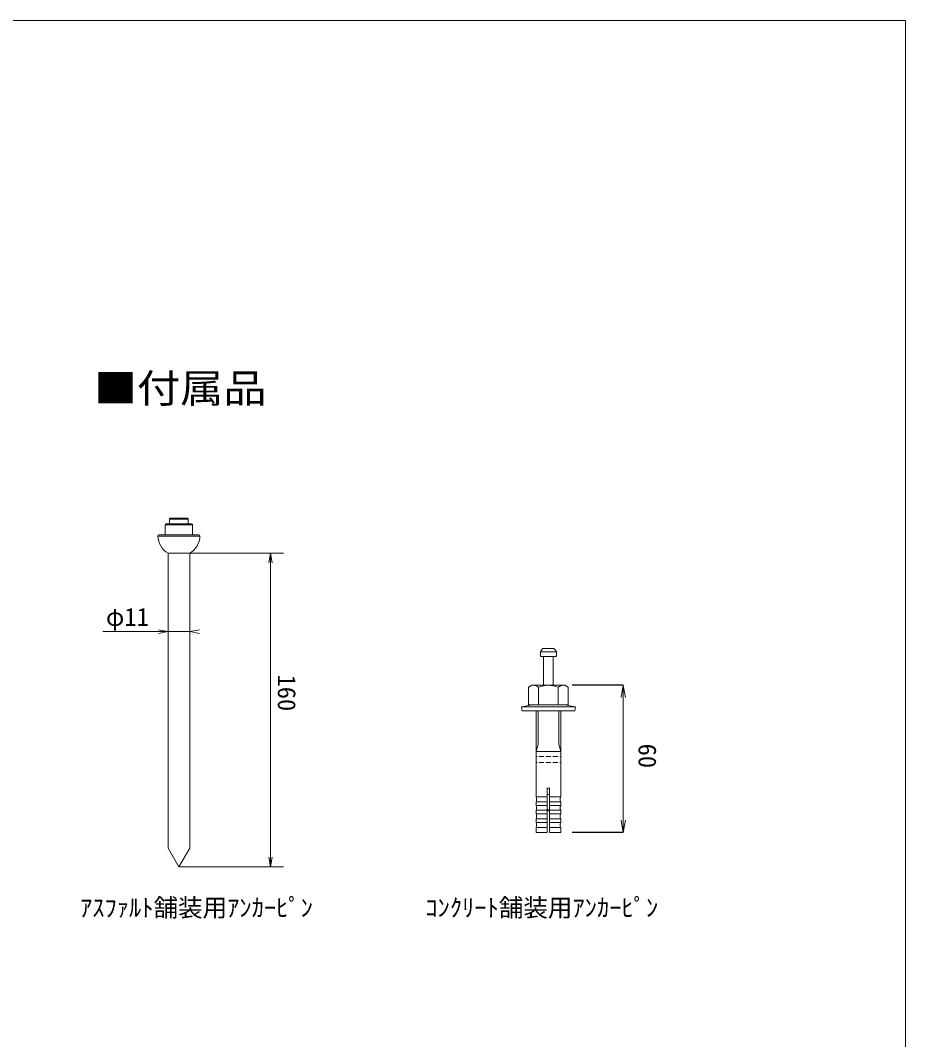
# Model space of a CAD drawing. Units: millimetres, scale not verified. Extents: x -1224 to 1080, y -808 to 808.
# Drawn here: x 358 to 1080, y -23 to 808 of the extents above; entities that cross this region are included whole.
import ezdxf
from ezdxf.enums import TextEntityAlignment as Align

# ---------------------------------------------------------------- set-up
doc = ezdxf.new("R2010")
doc.units = ezdxf.units.MM
doc.header["$LTSCALE"] = 8
doc.layers.add('0-0', color=7, linetype='Continuous', lineweight=18)
doc.layers.add('0-1', color=7, linetype='Continuous')
doc.styles.add('ＭＳ ゴシック', font='')
doc.styles.get('ＭＳ ゴシック').set_extended_font_data('MS Gothic')

msp = doc.modelspace()

# ---------------------------------------------------------------- linework, layer by layer
at = {"layer": '0-0'}
for p, q in [((1080.019, -807.668), (1080.019, 808.332)), ((479.723, 401.445), (479.723, 397.445)), ((480.523, 402.245), (494.123, 402.245)), ((494.923, 401.445), (494.923, 397.445)), ((476.123, 390.245), (476.123, 396.645)), ((476.123, 396.645), (476.123, 388.645)), ((476.923, 397.445), (479.723, 397.445)), ((497.723, 397.445), (494.923, 397.445)), ((498.523, 396.645), (498.523, 388.645)), ((471.243, 388.645), (476.123, 388.645)), ((498.523, 388.645), (503.403, 388.645)), ((478.523, 373.536), (478.523, 132.736)), ((496.123, 373.536), (496.123, 132.736)), ((496.123, 373.536), (561.99, 373.536)), ((561.99, 373.533), (560.601, 365.655)), ((561.99, 373.533), (563.38, 365.655)), ((561.99, 117.533), (561.99, 373.533)), ((561.99, 373.533), (572.657, 373.533)), ((478.519, 309.541), (425.189, 309.541)), ((478.519, 309.541), (470.64, 310.93)), ((478.519, 309.541), (470.64, 308.152)), ((478.523, 309.536), (496.123, 309.536)), ((496.122, 309.541), (504.001, 310.93)), ((496.122, 309.541), (504.001, 308.152)), ((795.191, 292.96), (782.191, 292.96)), ((782.191, 289.762), (782.191, 292.96)), ((784.236, 295.762), (793.145, 295.762)), ((795.191, 289.762), (795.191, 292.96)), ((782.591, 289.362), (794.791, 289.362)), ((784.691, 265.755), (784.691, 288.962)), ((792.691, 265.755), (792.691, 288.962)), ((775.191, 265.755), (772.525, 264.216)), ((772.525, 264.216), (772.525, 249.755)), ((775.191, 265.755), (802.191, 265.755)), ((780.608, 264.216), (780.608, 249.755)), ((796.491, 265.755), (780.891, 265.755)), ((796.773, 264.216), (796.773, 249.755)), ((802.191, 265.755), (804.856, 264.216)), ((804.856, 264.216), (804.856, 249.755)), ((849.728, 265.755), (847.991, 255.907)), ((849.728, 265.755), (851.464, 255.907)), ((849.728, 265.755), (849.728, 145.755)), ((775.613, 249.755), (766.691, 248.101)), ((772.525, 249.755), (804.856, 249.755)), ((767.274, 244.955), (766.691, 248.101)), ((767.274, 244.955), (810.107, 244.955)), ((778.691, 211.65), (778.691, 244.955)), ((780.315, 217.711), (780.315, 244.955)), ((797.067, 217.711), (797.067, 244.955)), ((798.691, 211.65), (798.691, 244.955)), ((810.107, 244.955), (810.691, 248.101)), ((780.315, 217.711), (778.691, 211.65)), ((797.067, 217.711), (798.691, 211.65)), ((778.691, 174.755), (778.691, 211.65)), ((798.691, 211.65), (778.691, 211.65)), ((798.691, 174.755), (798.691, 211.65)), ((778.691, 207.755), (779.491, 207.755)), ((778.691, 202.755), (779.491, 202.755)), ((781.091, 207.755), (785.091, 207.755)), ((781.091, 202.755), (785.091, 202.755)), ((790.691, 207.755), (786.691, 207.755)), ((790.691, 202.755), (786.691, 202.755)), ((796.291, 207.755), (792.291, 207.755)), ((796.291, 202.755), (792.291, 202.755)), ((798.691, 207.755), (797.891, 207.755)), ((798.691, 202.755), (797.891, 202.755)), ((787.691, 174.755), (778.691, 174.755)), ((787.691, 181.755), (787.691, 145.755)), ((789.691, 181.755), (787.691, 181.755)), ((787.691, 176.628), (789.691, 176.628)), ((789.691, 181.755), (789.691, 145.755)), ((789.691, 174.755), (798.691, 174.755)), ((787.691, 170.755), (778.691, 170.755)), ((778.691, 167.755), (778.691, 170.755)), ((787.691, 167.755), (778.691, 167.755)), ((789.691, 170.755), (798.691, 170.755)), ((789.691, 167.755), (798.691, 167.755)), ((798.691, 167.755), (798.691, 170.755)), ((787.691, 163.755), (778.691, 163.755)), ((778.691, 160.755), (778.691, 163.755)), ((787.691, 160.755), (778.691, 160.755)), ((789.691, 163.755), (798.691, 163.755)), ((789.691, 160.755), (798.691, 160.755)), ((798.691, 160.755), (798.691, 163.755)), ((787.691, 156.755), (778.691, 156.755)), ((787.691, 149.755), (778.691, 149.755)), ((778.691, 145.755), (778.691, 149.755)), ((789.691, 156.755), (798.691, 156.755)), ((789.691, 153.755), (798.691, 153.755)), ((789.691, 149.755), (798.691, 149.755)), ((798.691, 153.755), (798.691, 156.755)), ((798.691, 145.755), (798.691, 149.755)), ((849.728, 145.755), (847.991, 155.603)), ((849.728, 145.755), (851.464, 155.603)), ((787.691, 145.755), (778.691, 145.755)), ((798.691, 145.755), (789.691, 145.755)), ((478.523, 132.736), (487.323, 117.536)), ((496.123, 132.736), (487.323, 117.536)), ((560.598, 125.413), (561.99, 117.533)), ((563.382, 125.413), (561.99, 117.533)), ((487.323, 117.536), (561.99, 117.536)), ((561.99, 117.533), (572.657, 117.533))]:
    msp.add_line(p, q, dxfattribs=at)
at = {"layer": '0-0', "color": 4}
for p, q in [((479.723, 401.445), (494.923, 401.445)), ((476.123, 396.645), (498.523, 396.645)), ((479.723, 397.445), (494.923, 397.445)), ((470.123, 387.525), (504.523, 387.525)), ((476.123, 388.645), (498.523, 388.645)), ((478.523, 373.536), (496.123, 373.536))]:
    msp.add_line(p, q, dxfattribs=at)
at = {"layer": '0-0'}
msp.add_lwpolyline([(-1223.981, -807.668), (1080.019, -807.668), (1080.019, 808.332), (-1223.981, 808.332)], close=True, dxfattribs=at)
for points in [[(801.769, 249.755), (810.691, 248.101), (766.691, 248.101)], [(787.691, 153.755), (778.691, 153.755), (778.691, 156.755)]]:
    msp.add_lwpolyline(points, dxfattribs=at)
for centre, radius, start, end in [((480.523, 401.445), 0.8, 90, 180), ((494.123, 401.445), 0.8, 0, 90), ((476.923, 396.645), 0.8, 90, 180), ((497.723, 396.645), 0.8, 0, 90), ((471.243, 387.525), 1.12, 90, 180), ((487.304, 388.325), 17.2, 182.66588, 239.29982), ((487.341, 388.325), 17.2, 300.70018, 357.33412), ((503.403, 387.525), 1.12, 360, 90), ((788.691, 290.362), 7, 129.51765, 158.21321), ((788.691, 290.362), 7, 21.78679, 50.48235), ((782.591, 289.762), 0.4, 180, 270), ((784.291, 288.962), 0.4, 0, 90), ((793.091, 288.962), 0.4, 90, 180), ((794.791, 289.762), 0.4, 270, 0), ((776.566, 259.679), 6.076, 48.30336, 90.01369), ((788.691, 243.761), 21.994, 68.43819, 111.56181), ((800.815, 259.679), 6.076, 89.98631, 131.69664), ((774.108, 172.755), 5, 336.42182, 23.57818), ((803.273, 172.755), 5, 156.42182, 203.57818), ((774.108, 165.755), 5, 336.42182, 23.57818), ((803.273, 165.755), 5, 156.42182, 203.57818), ((774.108, 158.755), 5, 336.42182, 23.57818), ((808.691, 176.628), 24, 208.95502, 213.55731), ((768.691, 176.628), 24, 326.44269, 331.04498), ((803.273, 158.755), 5, 156.42182, 203.57818), ((774.108, 151.755), 5, 336.42182, 23.57818), ((803.273, 151.755), 5, 156.42182, 203.57818)]:
    msp.add_arc(centre, radius, start, end, dxfattribs=at)
at = {"layer": '0-1'}
for p, q in [((849.728, 265.755), (807.993, 265.755)), ((849.728, 145.755), (807.993, 145.755))]:
    msp.add_line(p, q, dxfattribs=at)

# ---------------------------------------------------------------- texts
at = {"layer": '0-0', "style": 'ＭＳ ゴシック', "width": 1.1}
msp.add_text('■付属品', height=23.46, dxfattribs=at).set_placement((417.955, 489.332), align=Align.BOTTOM_LEFT)
at = {"layer": '0-0', "color": 4, "style": 'ＭＳ ゴシック'}
for s, p in [('φ11', (427.728, 309.861)), ('ｱｽﾌｧﾙﾄ舗装用ｱﾝｶｰﾋﾟﾝ', (406.643, 72.556)), ('ｺﾝｸﾘｰﾄ舗装用ｱﾝｶｰﾋﾟﾝ', (688.271, 72.558))]:
    msp.add_text(s, height=14.66, dxfattribs=at).set_placement(p, align=Align.BOTTOM_LEFT)
for s, p in [('160', (563.618, 274.521)), ('60', (857.77, 218.142))]:
    msp.add_text(s, height=14.66, rotation=270, dxfattribs=at).set_placement(p, align=Align.BOTTOM_LEFT)

doc.saveas('drawing.dxf')
